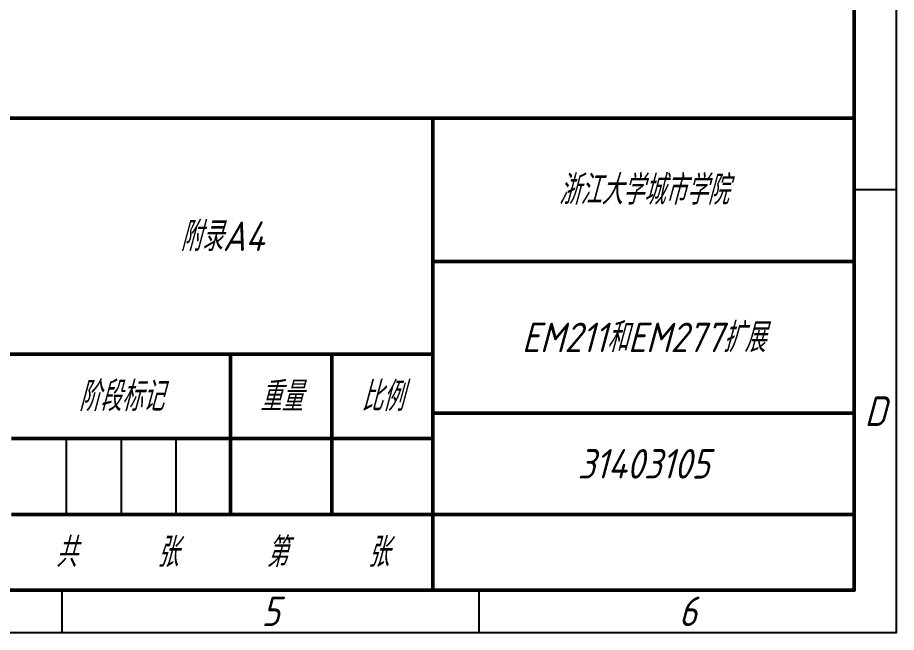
# Model space of a CAD drawing. Header units: millimetres. Extents: x -405 to 937, y 420 to 1151.
# Drawn here: x 709.6 to 813.9, y 756.2 to 829.2 of the extents above; entities that cross this region are included whole.
import ezdxf
from ezdxf.enums import TextEntityAlignment as Align

# ---------------------------------------------------------------- set-up
doc = ezdxf.new("R2010")
doc.units = ezdxf.units.MM
doc.layers.add('dim', color=7, linetype='Continuous')
for name, color, linetype, lineweight in [('文字', 254, 'Continuous', 25), ('表格图、流程图中主要表示线', 53, 'Continuous', 50), ('辅助线、网格线、投射线', 215, 'Continuous', 25)]:
    doc.layers.add(name, color=color, linetype=linetype, lineweight=lineweight)
doc.styles.add('GBeitc-35', font='gbeitc.shx', dxfattribs={"height": 3.5, "bigfont": 'gbcbig.shx'})

# ---------------------------------------------------------------- blocks, each defined once
blk = doc.blocks.new('A4横向')
at = {"layer": '表格图、流程图中主要表示线'}
blk.add_lwpolyline([(25, 205), (292, 205), (292, 5), (25, 5)], close=True, dxfattribs=at)
at = {"layer": '辅助线、网格线、投射线'}
for p, q in [((297, 52.5), (292, 52.5)), ((198, 0), (198, 5)), ((247.5, 0), (247.5, 5))]:
    blk.add_line(p, q, dxfattribs=at)
blk.add_lwpolyline([(0, 0), (297, 0), (297, 210), (0, 210)], close=True, dxfattribs=at)
at = {"layer": '文字', "char_height": 3.5, "attachment_point": 5, "style": 'GBeitc-35'}
for s, width, insert in [('D', 3.5, (294.5, 26.25)), ('5', 6.2802, (222.75, 2.5)), ('6', 6.2802, (272.25, 2.5))]:
    blk.add_mtext_dynamic_manual_height_columns(s, width=width, gutter_width=17.5, heights=[0], dxfattribs=dict(at, insert=insert))
at = {"layer": '文字', "style": 'GBeitc-35'}
blk.add_attdef('产品图号', text='', height=3.5, rotation=180, dxfattribs=at).set_placement((55, 199), align=Align.MIDDLE_CENTER)
blk = doc.blocks.new('标题栏')
at = {"layer": '表格图、流程图中主要表示线'}
for p, q in [((-180, 56), (0, 56)), ((-50, 0), (-50, 56)), ((0, 39), (-50, 39)), ((-180, 28), (-50, 28)), ((-74, 9), (-74, 28)), ((-62, 9), (-62, 28)), ((0, 21), (-50, 21)), ((-50, 18), (-100, 18)), ((0, 9), (-100, 9))]:
    blk.add_line(p, q, dxfattribs=at)
at = {"layer": '辅助线、网格线、投射线'}
for p, q in [((-93.5, 18), (-93.5, 9)), ((-87, 18), (-87, 9)), ((-80.5, 18), (-80.5, 9))]:
    blk.add_line(p, q, dxfattribs=at)
at = {"layer": '文字', "char_height": 3.5, "attachment_point": 5, "style": 'GBeitc-35'}
for s, width, insert in [('阶段标记', 26, (-87, 23)), ('重量', 12, (-68, 23)), ('比例', 12, (-56, 23)), ('共     张', 25, (-87.5, 4.5)), ('第     张', 25, (-62.5, 4.5))]:
    blk.add_mtext_dynamic_manual_height_columns(s, width=width, gutter_width=17.5, heights=[0], dxfattribs=dict(at, insert=insert))
at = {"layer": '文字', "style": 'GBeitc-35'}
for tag, p in [('单位名称', (-25, 47.5)), ('材料标记', (-75, 42)), ('图样名称', (-25, 30)), ('设计签名', (-162, 24.5)), ('设计年月日', (-148, 24.5)), ('标准化签名', (-122, 24.5)), ('标准化年月日', (-108, 24.5)), ('图样代号', (-25, 15)), ('共几', (-87.5, 4.5)), ('第几', (-62.5, 4.5))]:
    blk.add_attdef(tag, text='', height=3.5, dxfattribs=at).set_placement(p, align=Align.MIDDLE_CENTER)

msp = doc.modelspace()

# ---------------------------------------------------------------- block references
at = {"layer": 'dim'}
msp.add_blockref('A4横向', (516.86, 756.23), dxfattribs=at)
msp.add_blockref('标题栏', (808.86, 761.23), dxfattribs=at).add_auto_attribs({'图样代号': '31403105', '图样名称': 'EM211和EM277扩展', '单位名称': '浙江大学城市学院', '材料标记': '附录A4'})

doc.saveas('drawing.dxf')
